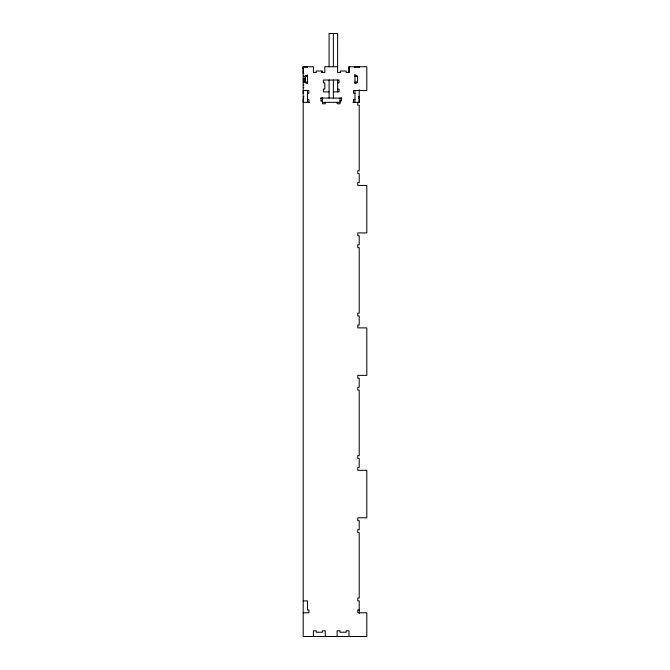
<?xml version="1.0" encoding="UTF-8"?>
<svg xmlns="http://www.w3.org/2000/svg" width="670" height="670" viewBox="0 0 670 670"><rect width="100%" height="100%" fill="white"/><g stroke="black" fill="none" stroke-linecap="round" stroke-linejoin="round"><path stroke-width="1" d="M303.192 68.399L303.192 66.74L313.443 66.74L313.401 72.435L316.29 72.435L316.248 71.012L321.985 71.012L321.985 72.435M303.192 93.44L303.192 90.475L308.887 90.475L308.887 93.323L307.463 93.323M354.941 76.053C357.696 72.678 358.14 80.961 357.077 82.167A1.072 1.072 0 0 1 356.013 83.239A1.072 1.072 0 0 1 354.941 82.167L357.613 82.167M337.63 66.74L324.791 66.74L324.833 72.435L321.943 72.435L321.943 71.012M340.46 72.435L340.46 71.012L346.197 71.012L346.197 72.435L349.053 72.435L349.003 66.74L366.808 66.74L366.808 90.475L353.517 90.475L353.517 93.323L354.941 93.323M303.192 67.142L307.463 67.142M354.941 67.142L359.212 67.142M340.502 72.435L337.613 72.435L337.63 33.5L329.087 33.5L329.087 66.74M303.904 73.382L303.192 73.382L303.192 66.74L303.192 636.5L366.808 636.5L366.808 612.757L357.788 612.757L357.788 609.909L359.212 609.909M303.192 76.229L307.463 76.229M354.941 76.229L357.613 76.229M303.192 78.608L303.904 78.608M303.192 80.032L303.904 80.032M303.192 82.167L307.463 82.167A1.072 1.072 0 0 1 306.391 83.239A1.072 1.072 0 0 1 305.327 82.167L305.327 77.72M337.63 82.879L339.053 82.879L339.053 80.032L323.392 80.032L323.392 82.879L324.816 82.879L324.816 89.051L323.392 89.051L323.392 91.899L329.087 91.899M303.192 85.015L303.904 85.015M303.192 87.628L303.904 87.628M337.63 89.051L339.053 89.051L339.053 91.899L333.359 91.899M303.192 96.648L303.904 96.648M358.5 96.648L359.212 96.648M303.192 98.071L303.904 98.071M320.528 98.071L341.893 98.071M358.5 98.071L359.212 98.071M307.463 99.495L308.929 99.495L308.929 102.343M354.983 99.495L353.517 99.495L353.559 102.343M321.005 100.919L322.446 100.919M340 100.919L341.44 100.919L341.424 98.071M309.49 102.343L303.192 102.343L303.192 99.378M340.017 102.343L322.429 102.343L322.429 98.071L322.429 103.775L325.277 103.775L325.277 102.343M352.931 102.343L359.237 102.343L359.237 98.071M303.192 600.889L307.463 600.889L307.463 609.909L308.887 609.909L308.887 612.757L303.192 612.757M307.463 76.053C304.708 72.678 304.264 80.961 305.327 82.167M359.212 66.74L359.212 67.31M359.212 89.763L359.212 102.343M359.212 613.427L359.212 600.889L357.788 600.889L357.788 598.042L359.212 598.042L359.212 532.516L357.788 532.516L357.788 529.669L359.212 529.669L359.212 520.649L357.788 520.649L357.788 517.801L366.808 517.801L366.808 470.315L357.788 470.315L357.788 467.467L359.212 467.467L359.212 458.447L357.788 458.447L357.788 455.6L359.212 455.6L359.212 390.074L357.788 390.074L357.788 387.227L359.212 387.227L359.212 378.207L357.788 378.207L357.788 375.359L366.808 375.359L366.808 327.881L357.788 327.881L357.788 325.025L359.212 325.025L359.212 316.005L357.788 316.005L357.788 313.158L359.212 313.158L359.212 247.64L357.788 247.64L357.788 244.784L359.212 244.784L359.212 235.765L357.788 235.765L357.788 232.917L366.808 232.917L366.808 185.439L357.788 185.439L357.788 182.592L359.212 182.592L359.212 173.564L357.788 173.564L357.788 170.716L359.212 170.716L359.212 105.198L357.788 105.198L357.788 102.343M354.941 66.74L354.941 67.31M354.941 74.337L354.941 83.591M354.983 90.282L354.949 102.343M349.053 66.74L349.053 72.435M349.003 636.5L349.003 630.805L346.156 630.805L346.156 632.229L339.983 632.229L339.983 630.805L337.136 630.805L337.136 636.5M340 98.071L339.991 103.775L337.144 103.775L337.144 102.343M337.63 80.032L337.63 91.899M333.359 33.5L333.359 66.74M333.359 80.032L333.359 98.071M329.087 80.032L329.087 98.071M325.268 636.5L325.268 630.805L322.421 630.805L322.421 632.229L316.248 632.229L316.248 630.805L313.401 630.805L313.401 636.5M321.005 98.071L321.022 100.919M307.463 66.74L307.463 67.31M307.505 74.923L307.463 83.591M307.505 90.282L307.471 102.343"/></g></svg>
